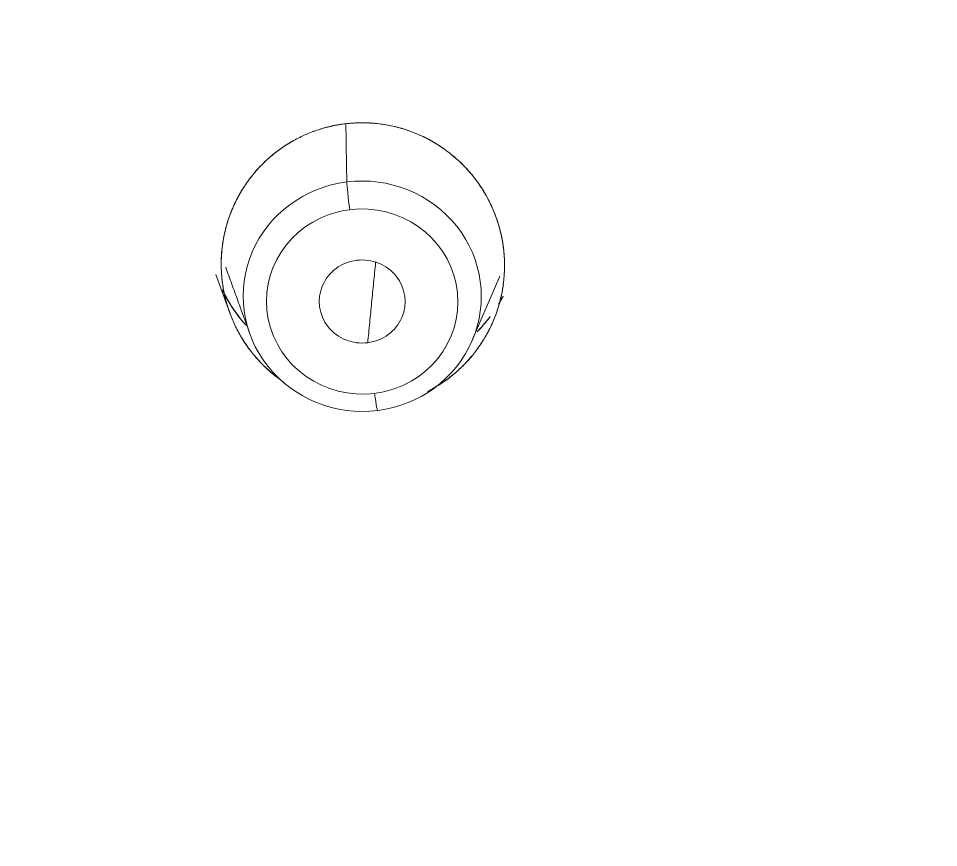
# Model space of a CAD drawing. Extents: x 6453 to 7582, y 0 to 827.
# Drawn here: x 6950.23 to 6962.02, y 525.26 to 535.89 of the extents above; entities that cross this region are included whole.
import ezdxf

# ---------------------------------------------------------------- set-up
doc = ezdxf.new("R2010")
doc.units = 0
doc.header["$LTSCALE"] = 30
doc.header["$MEASUREMENT"] = 0
doc.linetypes.add('HIDDEN2', pattern=[4.7625, 3.175, -1.5875])
doc.layers.add('1', color=7, linetype='CONTINUOUS')
doc.layers.add('2', color=1, linetype='HIDDEN2')

msp = doc.modelspace()

# ---------------------------------------------------------------- linework, layer by layer
at = {"layer": '1', "color": 7, "linetype": 'Continuous', "lineweight": 18}
for p, q in [((6952.762, 532.608), (6952.94, 532.118)), ((6952.762, 532.608), (6952.94, 532.118)), ((6956.048, 531.765), (6956.4, 532.589))]:
    msp.add_line(p, q, dxfattribs=at)
for centre, major_axis, ratio, start_param, end_param in [((6959.952, 496.519), (-59.628, 0), 0.953717, 3.141593, 6.283185), ((6959.952, 496.519), (-59.628, 0), 0.953717, 3.141593, 6.274276), ((6954.638, 532.33), (1.525, -0.042), 0.968013, 1.727878, 4.869471), ((6954.638, 532.33), (-1.525, 0.042), 0.968013, 1.727878, 4.869471), ((6954.637, 532.262), (0.55, -0.015), 0.968013, 1.727878, 4.869471), ((6954.637, 532.262), (-0.55, 0.015), 0.968013, 1.727878, 4.869471)]:
    msp.add_ellipse(centre, major_axis=major_axis, ratio=ratio, start_param=start_param, end_param=end_param, dxfattribs=at)
at = {"layer": '1', "color": 7, "linetype": 'Continuous', "lineweight": 13}
for centre, major_axis, ratio, start_param, end_param in [((6954.479, 533.515), (0.037, -0.298), 0.03925, 3.484393, 4.963006), ((6954.637, 532.262), (1.226, -0.033), 0.968013, 1.727878, 1.850654), ((6954.637, 532.262), (1.226, -0.033), 0.968013, 4.992246, 8.011064), ((6954.637, 532.262), (1.226, -0.033), 0.968013, 1.850654, 4.869471), ((6954.637, 532.262), (1.226, -0.033), 0.968013, 4.869471, 4.992246), ((6954.798, 531.16), (0.037, -0.298), 0.03925, 4.963006, 6.441619)]:
    msp.add_ellipse(centre, major_axis=major_axis, ratio=ratio, start_param=start_param, end_param=end_param, dxfattribs=at)
at = {"layer": '1', "color": 7, "linetype": 'Continuous', "lineweight": 18}
for points, knots in [([(6962.419, 439.668), (6962.999, 439.691), (6964.676, 439.78), (6967.443, 440.04), (6970.703, 440.52), (6973.93, 441.172), (6977.115, 441.992), (6980.248, 442.979), (6983.318, 444.129), (6986.318, 445.439), (6989.237, 446.905), (6992.067, 448.523), (6994.799, 450.287), (6997.425, 452.192), (6999.937, 454.232), (7002.327, 456.402), (7004.588, 458.694), (7006.713, 461.101), (7008.695, 463.617), (7010.529, 466.233), (7012.208, 468.942), (7013.729, 471.735), (7015.085, 474.604), (7016.274, 477.54), (7017.291, 480.534), (7018.133, 483.576), (7018.799, 486.659), (7019.284, 489.772), (7019.59, 492.905), (7019.713, 496.05), (7019.655, 499.196), (7019.414, 502.335), (7018.993, 505.456), (7018.391, 508.55), (7017.612, 511.608), (7016.657, 514.62), (7015.53, 517.578), (7014.233, 520.471), (7012.77, 523.292), (7011.147, 526.031), (7009.368, 528.681), (7007.439, 531.234), (7005.364, 533.681), (7003.152, 536.015), (7000.807, 538.229), (6998.339, 540.316), (6995.753, 542.27), (6993.058, 544.085), (6990.263, 545.755), (6987.375, 547.276), (6984.403, 548.643), (6981.357, 549.85), (6978.245, 550.896), (6975.078, 551.776), (6971.865, 552.489), (6968.616, 553.031), (6965.34, 553.401), (6962.047, 553.598), (6958.749, 553.622), (6955.453, 553.471), (6952.172, 553.148), (6948.914, 552.652), (6945.69, 551.986), (6942.51, 551.151), (6939.382, 550.149), (6936.317, 548.985), (6933.324, 547.661), (6930.413, 546.181), (6927.591, 544.551), (6924.868, 542.774), (6922.252, 540.857), (6919.75, 538.805), (6917.371, 536.624), (6915.122, 534.322), (6913.01, 531.904), (6911.04, 529.379), (6909.22, 526.755), (6907.554, 524.038), (6906.048, 521.238), (6904.706, 518.363), (6903.532, 515.422), (6902.531, 512.423), (6901.704, 509.377), (6901.055, 506.291), (6900.585, 503.176), (6900.295, 500.041), (6900.188, 496.896), (6900.263, 493.75), (6900.519, 490.612), (6900.956, 487.493), (6901.573, 484.402), (6902.368, 481.348), (6903.339, 478.34), (6904.481, 475.388), (6905.793, 472.5), (6907.27, 469.686), (6908.907, 466.954), (6910.699, 464.313), (6912.642, 461.769), (6914.729, 459.332), (6916.953, 457.008), (6919.309, 454.805), (6921.788, 452.73), (6924.384, 450.788), (6927.088, 448.985), (6929.892, 447.328), (6932.788, 445.82), (6935.766, 444.468), (6938.818, 443.274), (6941.935, 442.243), (6945.107, 441.377), (6948.323, 440.68), (6951.575, 440.153), (6954.634, 439.822), (6956.606, 439.702), (6957.484, 439.668)], [0, 0, 0, 0, 0.004702, 0.013606, 0.022511, 0.031416, 0.040321, 0.049226, 0.058131, 0.067035, 0.07594, 0.084844, 0.093748, 0.102652, 0.111556, 0.120459, 0.129362, 0.138265, 0.147168, 0.15607, 0.164972, 0.173874, 0.182775, 0.191676, 0.200577, 0.209478, 0.218378, 0.227279, 0.236179, 0.245079, 0.253978, 0.262878, 0.271778, 0.280678, 0.289578, 0.298478, 0.307379, 0.316279, 0.32518, 0.334081, 0.342982, 0.351884, 0.360785, 0.369687, 0.37859, 0.387493, 0.396396, 0.405299, 0.414202, 0.423106, 0.43201, 0.440914, 0.449818, 0.458723, 0.467628, 0.476532, 0.485437, 0.494342, 0.503247, 0.512152, 0.521057, 0.529962, 0.538867, 0.547772, 0.556677, 0.565582, 0.574486, 0.583391, 0.592295, 0.601199, 0.610103, 0.619007, 0.62791, 0.636813, 0.645716, 0.654619, 0.663521, 0.672423, 0.681325, 0.690226, 0.699127, 0.708028, 0.716929, 0.725829, 0.734729, 0.743629, 0.752529, 0.761429, 0.770329, 0.779229, 0.788129, 0.797029, 0.805929, 0.814829, 0.82373, 0.832631, 0.841532, 0.850433, 0.859334, 0.868236, 0.877138, 0.886041, 0.894944, 0.903847, 0.91275, 0.921653, 0.930557, 0.939461, 0.948365, 0.95727, 0.966174, 0.975079, 0.983983, 0.992888, 1, 1, 1, 1]), ([(6995.778, 451.033), (6996.33, 451.416), (6997.748, 452.443), (6999.935, 454.234), (7002.327, 456.401), (7004.588, 458.694), (7006.713, 461.101), (7008.695, 463.617), (7010.529, 466.233), (7012.208, 468.942), (7013.729, 471.735), (7015.085, 474.604), (7016.274, 477.54), (7017.291, 480.534), (7018.133, 483.576), (7018.799, 486.659), (7019.284, 489.772), (7019.59, 492.905), (7019.713, 496.05), (7019.655, 499.196), (7019.414, 502.335), (7018.993, 505.456), (7018.391, 508.55), (7017.612, 511.608), (7016.657, 514.62), (7015.53, 517.578), (7014.233, 520.471), (7012.77, 523.292), (7011.147, 526.031), (7009.368, 528.681), (7007.439, 531.234), (7005.364, 533.681), (7003.152, 536.015), (7000.807, 538.229), (6998.339, 540.316), (6995.753, 542.27), (6993.058, 544.085), (6990.263, 545.755), (6987.375, 547.276), (6984.403, 548.643), (6981.357, 549.85), (6978.245, 550.896), (6975.078, 551.776), (6971.865, 552.489), (6968.616, 553.031), (6965.34, 553.401), (6962.047, 553.598), (6958.749, 553.622), (6955.453, 553.471), (6952.172, 553.148), (6948.914, 552.652), (6945.69, 551.986), (6942.51, 551.151), (6939.382, 550.149), (6936.317, 548.985), (6933.324, 547.661), (6930.413, 546.181), (6927.591, 544.551), (6924.868, 542.774), (6922.252, 540.857), (6919.75, 538.805), (6917.371, 536.624), (6915.122, 534.322), (6913.01, 531.904), (6911.04, 529.379), (6909.22, 526.755), (6907.554, 524.038), (6906.048, 521.238), (6904.706, 518.363), (6903.532, 515.422), (6902.531, 512.423), (6901.704, 509.377), (6901.055, 506.291), (6900.585, 503.176), (6900.295, 500.041), (6900.188, 496.896), (6900.263, 493.75), (6900.519, 490.612), (6900.956, 487.493), (6901.573, 484.402), (6902.368, 481.348), (6903.339, 478.34), (6904.481, 475.388), (6905.793, 472.5), (6907.27, 469.686), (6908.907, 466.954), (6910.699, 464.313), (6912.642, 461.769), (6914.729, 459.332), (6916.954, 457.009), (6919.307, 454.804), (6921.793, 452.736), (6923.685, 451.284), (6924.774, 450.56), (6924.962, 450.437)], [0, 0, 0, 0, 0.006833, 0.017845, 0.028856, 0.039868, 0.050878, 0.061889, 0.072899, 0.083908, 0.094918, 0.105926, 0.116935, 0.127943, 0.138951, 0.149959, 0.160966, 0.171973, 0.18298, 0.193987, 0.204994, 0.216001, 0.227008, 0.238016, 0.249023, 0.26003, 0.271038, 0.282046, 0.293055, 0.304063, 0.315072, 0.326082, 0.337091, 0.348102, 0.359112, 0.370123, 0.381134, 0.392146, 0.403157, 0.414169, 0.425182, 0.436194, 0.447207, 0.45822, 0.469233, 0.480246, 0.491259, 0.502272, 0.513286, 0.524299, 0.535313, 0.546326, 0.557339, 0.568352, 0.579365, 0.590378, 0.601391, 0.612403, 0.623416, 0.634428, 0.645439, 0.656451, 0.667462, 0.678472, 0.689483, 0.700493, 0.711502, 0.722512, 0.73352, 0.744529, 0.755537, 0.766545, 0.777553, 0.78856, 0.799567, 0.810574, 0.821581, 0.832588, 0.843595, 0.854602, 0.865609, 0.876617, 0.887624, 0.898632, 0.90964, 0.920649, 0.931657, 0.942666, 0.953676, 0.964686, 0.975696, 0.986706, 0.997717, 1, 1, 1, 1]), ([(6953.641, 531.223), (6953.61, 531.243), (6953.531, 531.3), (6953.412, 531.4), (6953.287, 531.528), (6953.175, 531.668), (6953.077, 531.819), (6952.994, 531.978), (6952.927, 532.145), (6952.877, 532.318), (6952.844, 532.496), (6952.829, 532.678), (6952.832, 532.862), (6952.853, 533.045), (6952.892, 533.224), (6952.95, 533.399), (6953.024, 533.565), (6953.114, 533.723), (6953.219, 533.87), (6953.337, 534.005), (6953.467, 534.127), (6953.607, 534.235), (6953.732, 534.313), (6953.836, 534.367), (6953.914, 534.404), (6953.995, 534.437), (6954.063, 534.461), (6954.118, 534.478), (6954.159, 534.49), (6954.201, 534.5), (6954.242, 534.51), (6954.284, 534.519), (6954.326, 534.527), (6954.368, 534.534), (6954.397, 534.538), (6954.411, 534.539)], [0, 0, 0, 0, 0.025113, 0.065662, 0.105947, 0.146364, 0.187308, 0.227816, 0.268477, 0.309394, 0.350458, 0.391952, 0.433798, 0.475674, 0.517499, 0.559039, 0.600664, 0.641696, 0.682809, 0.723389, 0.763873, 0.803853, 0.843855, 0.863556, 0.883217, 0.902877, 0.922578, 0.932282, 0.941969, 0.951643, 0.96131, 0.970975, 0.980641, 0.990315, 1, 1, 1, 1]), ([(6953.641, 531.223), (6953.61, 531.243), (6953.531, 531.3), (6953.412, 531.4), (6953.287, 531.528), (6953.175, 531.668), (6953.077, 531.819), (6952.994, 531.978), (6952.927, 532.145), (6952.877, 532.318), (6952.844, 532.496), (6952.829, 532.678), (6952.832, 532.862), (6952.853, 533.045), (6952.892, 533.224), (6952.95, 533.399), (6953.024, 533.565), (6953.114, 533.723), (6953.219, 533.87), (6953.337, 534.005), (6953.467, 534.127), (6953.607, 534.235), (6953.732, 534.313), (6953.836, 534.367), (6953.914, 534.404), (6953.995, 534.437), (6954.063, 534.461), (6954.118, 534.478), (6954.159, 534.49), (6954.201, 534.5), (6954.242, 534.51), (6954.284, 534.519), (6954.326, 534.527), (6954.368, 534.534), (6954.397, 534.538), (6954.411, 534.539)], [0, 0, 0, 0, 0.025113, 0.065662, 0.105947, 0.146364, 0.187308, 0.227816, 0.268477, 0.309394, 0.350458, 0.391952, 0.433798, 0.475674, 0.517499, 0.559039, 0.600664, 0.641696, 0.682809, 0.723389, 0.763873, 0.803853, 0.843855, 0.863556, 0.883217, 0.902877, 0.922578, 0.932282, 0.941969, 0.951643, 0.96131, 0.970975, 0.980641, 0.990315, 1, 1, 1, 1]), ([(6954.411, 534.539), (6954.404, 534.539), (6954.39, 534.537), (6954.369, 534.534), (6954.348, 534.53), (6954.327, 534.527), (6954.306, 534.523), (6954.285, 534.519), (6954.264, 534.515), (6954.243, 534.51), (6954.222, 534.506), (6954.202, 534.501), (6954.181, 534.495), (6954.16, 534.49), (6954.139, 534.484), (6954.119, 534.478), (6954.098, 534.472), (6954.057, 534.458), (6953.995, 534.437), (6953.914, 534.404), (6953.836, 534.367), (6953.734, 534.314), (6953.612, 534.238), (6953.473, 534.132), (6953.34, 534.009), (6953.225, 533.878), (6953.125, 533.739), (6953.035, 533.588), (6952.955, 533.415), (6952.899, 533.248), (6952.865, 533.101), (6952.845, 532.98), (6952.834, 532.874), (6952.83, 532.774), (6952.831, 532.671), (6952.837, 532.576), (6952.846, 532.502), (6952.853, 532.457), (6952.862, 532.402), (6952.883, 532.297), (6952.93, 532.136), (6953, 531.966), (6953.087, 531.803), (6953.183, 531.657), (6953.3, 531.513), (6953.423, 531.39), (6953.537, 531.296), (6953.61, 531.243), (6953.641, 531.222)], [0, 0, 0, 0, 0.004777, 0.009561, 0.014353, 0.019152, 0.023959, 0.028774, 0.033596, 0.038426, 0.043264, 0.04811, 0.052963, 0.057823, 0.062692, 0.067568, 0.072452, 0.077343, 0.097046, 0.116743, 0.136434, 0.156119, 0.194401, 0.233955, 0.275211, 0.317138, 0.352651, 0.391666, 0.436519, 0.482415, 0.511593, 0.539495, 0.566126, 0.584524, 0.607428, 0.63637, 0.649481, 0.658358, 0.667609, 0.687279, 0.731454, 0.78141, 0.812601, 0.856661, 0.899951, 0.938631, 0.97476, 1, 1, 1, 1]), ([(6954.411, 534.539), (6954.404, 534.539), (6954.39, 534.537), (6954.369, 534.534), (6954.348, 534.53), (6954.327, 534.527), (6954.306, 534.523), (6954.285, 534.519), (6954.264, 534.515), (6954.243, 534.51), (6954.222, 534.506), (6954.202, 534.501), (6954.181, 534.495), (6954.16, 534.49), (6954.139, 534.484), (6954.119, 534.478), (6954.098, 534.472), (6954.057, 534.458), (6953.995, 534.437), (6953.914, 534.404), (6953.836, 534.367), (6953.734, 534.314), (6953.612, 534.238), (6953.473, 534.132), (6953.34, 534.009), (6953.225, 533.878), (6953.125, 533.739), (6953.035, 533.588), (6952.955, 533.415), (6952.899, 533.248), (6952.865, 533.101), (6952.845, 532.98), (6952.834, 532.874), (6952.83, 532.774), (6952.831, 532.671), (6952.837, 532.576), (6952.846, 532.502), (6952.853, 532.457), (6952.862, 532.402), (6952.883, 532.297), (6952.93, 532.136), (6953, 531.966), (6953.087, 531.803), (6953.183, 531.657), (6953.3, 531.513), (6953.423, 531.39), (6953.537, 531.296), (6953.61, 531.243), (6953.641, 531.222)], [0, 0, 0, 0, 0.004777, 0.009561, 0.014353, 0.019152, 0.023959, 0.028774, 0.033596, 0.038426, 0.043264, 0.04811, 0.052963, 0.057823, 0.062692, 0.067568, 0.072452, 0.077343, 0.097046, 0.116743, 0.136434, 0.156119, 0.194401, 0.233955, 0.275211, 0.317138, 0.352651, 0.391666, 0.436519, 0.482415, 0.511593, 0.539495, 0.566126, 0.584524, 0.607428, 0.63637, 0.649481, 0.658358, 0.667609, 0.687279, 0.731454, 0.78141, 0.812601, 0.856661, 0.899951, 0.938631, 0.97476, 1, 1, 1, 1]), ([(6955.476, 531.11), (6955.496, 531.121), (6955.566, 531.158), (6955.682, 531.23), (6955.818, 531.334), (6955.948, 531.453), (6956.061, 531.581), (6956.159, 531.715), (6956.245, 531.858), (6956.323, 532.018), (6956.381, 532.18), (6956.426, 532.353), (6956.456, 532.539), (6956.463, 532.698), (6956.459, 532.818), (6956.455, 532.883), (6956.448, 532.946), (6956.439, 533.009), (6956.426, 533.086), (6956.406, 533.172), (6956.38, 533.264), (6956.346, 533.364), (6956.3, 533.476), (6956.244, 533.591), (6956.178, 533.703), (6956.105, 533.809), (6956.015, 533.923), (6955.906, 534.04), (6955.769, 534.16), (6955.617, 534.269), (6955.452, 534.363), (6955.285, 534.436), (6955.135, 534.485), (6955.002, 534.517), (6954.886, 534.537), (6954.768, 534.55), (6954.676, 534.554), (6954.61, 534.553), (6954.57, 534.552), (6954.53, 534.551), (6954.49, 534.548), (6954.45, 534.544), (6954.424, 534.541), (6954.411, 534.539)], [0, 0, 0, 0, 0.013776, 0.046515, 0.080151, 0.115074, 0.15042, 0.180795, 0.213202, 0.249155, 0.28583, 0.315216, 0.354992, 0.397377, 0.408789, 0.426228, 0.436135, 0.445761, 0.464321, 0.481887, 0.498374, 0.52042, 0.544346, 0.570155, 0.595504, 0.620884, 0.646295, 0.681218, 0.714956, 0.753324, 0.790803, 0.826338, 0.860356, 0.88358, 0.906743, 0.929847, 0.952891, 0.960823, 0.968722, 0.97659, 0.984425, 0.992228, 1, 1, 1, 1]), ([(6955.476, 531.11), (6955.496, 531.121), (6955.566, 531.158), (6955.682, 531.23), (6955.818, 531.334), (6955.948, 531.453), (6956.061, 531.581), (6956.159, 531.715), (6956.245, 531.858), (6956.323, 532.018), (6956.381, 532.18), (6956.426, 532.353), (6956.456, 532.539), (6956.463, 532.698), (6956.459, 532.818), (6956.455, 532.883), (6956.448, 532.946), (6956.439, 533.009), (6956.426, 533.086), (6956.406, 533.172), (6956.38, 533.264), (6956.346, 533.364), (6956.3, 533.476), (6956.244, 533.591), (6956.178, 533.703), (6956.105, 533.809), (6956.015, 533.923), (6955.906, 534.04), (6955.769, 534.16), (6955.617, 534.269), (6955.452, 534.363), (6955.285, 534.436), (6955.135, 534.485), (6955.002, 534.517), (6954.886, 534.537), (6954.768, 534.55), (6954.676, 534.554), (6954.61, 534.553), (6954.57, 534.552), (6954.53, 534.551), (6954.49, 534.548), (6954.45, 534.544), (6954.424, 534.541), (6954.411, 534.539)], [0, 0, 0, 0, 0.013776, 0.046515, 0.080151, 0.115074, 0.15042, 0.180795, 0.213202, 0.249155, 0.28583, 0.315216, 0.354992, 0.397377, 0.408789, 0.426228, 0.436135, 0.445761, 0.464321, 0.481887, 0.498374, 0.52042, 0.544346, 0.570155, 0.595504, 0.620884, 0.646295, 0.681218, 0.714956, 0.753324, 0.790803, 0.826338, 0.860356, 0.88358, 0.906743, 0.929847, 0.952891, 0.960823, 0.968722, 0.97659, 0.984425, 0.992228, 1, 1, 1, 1]), ([(6954.411, 534.539), (6954.418, 534.54), (6954.433, 534.542), (6954.454, 534.544), (6954.476, 534.546), (6954.498, 534.548), (6954.52, 534.55), (6954.542, 534.551), (6954.564, 534.552), (6954.586, 534.553), (6954.608, 534.553), (6954.63, 534.553), (6954.652, 534.553), (6954.674, 534.553), (6954.696, 534.552), (6954.719, 534.552), (6954.741, 534.55), (6954.785, 534.547), (6954.853, 534.541), (6954.942, 534.528), (6955.03, 534.511), (6955.148, 534.482), (6955.294, 534.434), (6955.463, 534.358), (6955.623, 534.265), (6955.825, 534.119), (6956.047, 533.903), (6956.219, 533.647), (6956.323, 533.427), (6956.385, 533.255), (6956.429, 533.077), (6956.456, 532.897), (6956.464, 532.716), (6956.454, 532.537), (6956.428, 532.361), (6956.386, 532.193), (6956.328, 532.03), (6956.255, 531.875), (6956.167, 531.727), (6956.065, 531.587), (6955.95, 531.456), (6955.824, 531.338), (6955.686, 531.232), (6955.568, 531.159), (6955.496, 531.12), (6955.475, 531.11)], [0, 0, 0, 0, 0.004313, 0.008626, 0.012937, 0.017248, 0.021559, 0.025871, 0.030185, 0.034501, 0.03882, 0.043141, 0.047467, 0.051797, 0.056132, 0.060472, 0.064818, 0.069171, 0.086827, 0.104437, 0.122041, 0.139678, 0.175981, 0.212075, 0.248328, 0.285104, 0.35813, 0.429738, 0.465538, 0.501516, 0.537859, 0.573644, 0.609146, 0.644886, 0.679683, 0.714062, 0.7478, 0.781494, 0.81543, 0.849507, 0.884006, 0.918051, 0.951991, 0.986181, 1, 1, 1, 1]), ([(6954.411, 534.539), (6954.418, 534.54), (6954.433, 534.542), (6954.454, 534.544), (6954.476, 534.546), (6954.498, 534.548), (6954.52, 534.55), (6954.542, 534.551), (6954.564, 534.552), (6954.586, 534.553), (6954.608, 534.553), (6954.63, 534.553), (6954.652, 534.553), (6954.674, 534.553), (6954.696, 534.552), (6954.719, 534.552), (6954.741, 534.55), (6954.785, 534.547), (6954.853, 534.541), (6954.942, 534.528), (6955.03, 534.511), (6955.148, 534.482), (6955.294, 534.434), (6955.463, 534.358), (6955.623, 534.265), (6955.825, 534.119), (6956.047, 533.903), (6956.219, 533.647), (6956.323, 533.427), (6956.385, 533.255), (6956.429, 533.077), (6956.456, 532.897), (6956.464, 532.716), (6956.454, 532.537), (6956.428, 532.361), (6956.386, 532.193), (6956.328, 532.03), (6956.255, 531.875), (6956.167, 531.727), (6956.065, 531.587), (6955.95, 531.456), (6955.824, 531.338), (6955.686, 531.232), (6955.568, 531.159), (6955.496, 531.12), (6955.475, 531.11)], [0, 0, 0, 0, 0.004313, 0.008626, 0.012937, 0.017248, 0.021559, 0.025871, 0.030185, 0.034501, 0.03882, 0.043141, 0.047467, 0.051797, 0.056132, 0.060472, 0.064818, 0.069171, 0.086827, 0.104437, 0.122041, 0.139678, 0.175981, 0.212075, 0.248328, 0.285104, 0.35813, 0.429738, 0.465538, 0.501516, 0.537859, 0.573644, 0.609146, 0.644886, 0.679683, 0.714062, 0.7478, 0.781494, 0.81543, 0.849507, 0.884006, 0.918051, 0.951991, 0.986181, 1, 1, 1, 1]), ([(6952.845, 532.412), (6952.847, 532.407), (6952.878, 532.345), (6952.943, 532.228), (6953.032, 532.098), (6953.089, 532.026), (6953.108, 532.003)], [0, 0, 0, 0, 0.031545, 0.430653, 0.822122, 1, 1, 1, 1]), ([(6953.063, 532.06), (6953.021, 532.114), (6952.958, 532.206), (6952.902, 532.303), (6952.882, 532.341)], [0, 0, 0, 0, 0.612368, 1, 1, 1, 1]), ([(6953.147, 531.958), (6953.137, 531.969), (6953.08, 532.036), (6952.989, 532.157), (6952.917, 532.275), (6952.887, 532.331), (6952.886, 532.333)], [0, 0, 0, 0, 0.099857, 0.574836, 0.991147, 1, 1, 1, 1]), ([(6952.886, 532.333), (6952.916, 532.276), (6952.985, 532.161), (6953.067, 532.053), (6953.111, 531.999), (6953.112, 531.998)], [0, 0, 0, 0, 0.481633, 0.993063, 1, 1, 1, 1]), ([(6956.443, 532.329), (6956.432, 532.308), (6956.413, 532.273), (6956.393, 532.239), (6956.384, 532.225)], [0, 0, 0, 0, 0.590506, 1, 1, 1, 1]), ([(6956.276, 532.067), (6956.266, 532.053), (6956.219, 531.993), (6956.163, 531.928), (6956.116, 531.879), (6956.11, 531.873)], [0, 0, 0, 0, 0.204579, 0.894888, 1, 1, 1, 1]), ([(6956.111, 531.874), (6956.133, 531.897), (6956.191, 531.959), (6956.245, 532.025), (6956.277, 532.068)], [0, 0, 0, 0, 0.372454, 1, 1, 1, 1]), ([(6956.133, 531.897), (6956.174, 531.941), (6956.213, 531.986), (6956.25, 532.033), (6956.25, 532.033)], [0, 0, 0, 0, 0.999932, 1, 1, 1, 1]), ([(6956.219, 531.995), (6956.215, 531.989), (6956.186, 531.955), (6956.157, 531.922), (6956.131, 531.895)], [0, 0, 0, 0, 0.163653, 1, 1, 1, 1])]:
    msp.add_open_spline(points, degree=3, knots=knots, dxfattribs=at)
for points, weights, knots in [([(7019.58, 496.519), (7019.58, 553.388), (6959.952, 553.388), (6900.323, 553.388), (6900.323, 496.519)], [1, 0.707106781187, 1, 0.707106781187, 1], [0, 0, 0, 0.5, 0.5, 1, 1, 1]), ([(7019.58, 496.519), (7019.58, 553.388), (6959.952, 553.388), (6900.852, 553.388), (6900.326, 497.026)], [1, 0.707106781187, 1, 0.708948655878, 0.996339416072], [0, 0, 0, 0.501577, 0.501577, 1, 1, 1])]:
    msp.add_rational_spline(points, weights, degree=2, knots=knots, dxfattribs=at)
at = {"layer": '1', "color": 7, "linetype": 'Continuous', "lineweight": 13}
for points in [[(6954.44, 533.794), (6954.428, 534.538)], [(6954.708, 531.734), (6954.809, 532.762)]]:
    msp.add_open_spline(points, degree=1, dxfattribs=at)
at = {"layer": '1', "color": 7, "linetype": 'Continuous', "lineweight": 18}
for points, degree in [([(6952.888, 532.701), (6953.2, 531.842)], 1), ([(6956.384, 532.226), (6956.405, 532.259), (6956.424, 532.292), (6956.442, 532.326)], 3)]:
    msp.add_open_spline(points, degree=degree, dxfattribs=at)
at = {"layer": '2', "color": 7, "linetype": 'Continuous', "lineweight": 18}
for start_param, end_param in [(4.712389, 6.214512), (4.712389, 6.214512), (2.930106, 4.712389)]:
    msp.add_ellipse((6959.952, 496.914), major_axis=(-59.996, 0), ratio=0.953717, start_param=start_param, end_param=end_param, dxfattribs=at)
for points, knots in [([(6959.952, 554.617), (6958.817, 554.617), (6957.225, 554.574), (6954.873, 554.419), (6952.866, 554.228), (6950.479, 553.909), (6947.981, 553.475), (6945.381, 552.909), (6942.72, 552.206), (6940.027, 551.363), (6937.323, 550.377), (6934.628, 549.247), (6931.958, 547.974), (6929.329, 546.557), (6926.752, 545), (6924.241, 543.305), (6921.806, 541.476), (6919.458, 539.515), (6917.207, 537.429), (6915.062, 535.221), (6913.03, 532.897), (6911.115, 530.458), (6909.326, 527.907), (6907.673, 525.253), (6906.164, 522.51), (6904.808, 519.685), (6903.609, 516.787), (6902.572, 513.825), (6901.702, 510.808), (6900.999, 507.744), (6900.635, 505.566), (6900.47, 504.417), (6900.454, 504.306)], [0, 0, 0, 0, 0.03946, 0.05546, 0.082036, 0.109665, 0.13934, 0.170353, 0.202419, 0.23531, 0.268863, 0.302957, 0.337499, 0.372418, 0.407657, 0.44317, 0.47892, 0.514876, 0.551012, 0.587307, 0.623741, 0.660339, 0.697303, 0.734401, 0.77158, 0.808831, 0.846149, 0.883526, 0.920958, 0.958442, 0.995976, 1, 1, 1, 1]), ([(6959.952, 554.617), (6958.817, 554.617), (6957.225, 554.574), (6954.873, 554.419), (6952.866, 554.228), (6950.479, 553.909), (6947.981, 553.475), (6945.381, 552.909), (6942.72, 552.206), (6940.027, 551.363), (6937.323, 550.377), (6934.628, 549.247), (6931.958, 547.974), (6929.329, 546.557), (6926.752, 545), (6924.241, 543.305), (6921.806, 541.476), (6919.458, 539.515), (6917.207, 537.429), (6915.062, 535.221), (6913.03, 532.897), (6911.115, 530.458), (6909.326, 527.907), (6907.673, 525.253), (6906.164, 522.51), (6904.808, 519.685), (6903.609, 516.787), (6902.572, 513.825), (6901.702, 510.808), (6900.999, 507.744), (6900.635, 505.566), (6900.47, 504.417), (6900.454, 504.306)], [0, 0, 0, 0, 0.03946, 0.05546, 0.082036, 0.109665, 0.13934, 0.170353, 0.202419, 0.23531, 0.268863, 0.302957, 0.337499, 0.372418, 0.407657, 0.44317, 0.47892, 0.514876, 0.551012, 0.587307, 0.623741, 0.660339, 0.697303, 0.734401, 0.77158, 0.808831, 0.846149, 0.883526, 0.920958, 0.958442, 0.995976, 1, 1, 1, 1]), ([(7019.789, 500.995), (7019.718, 501.986), (7019.513, 504.043), (7019.018, 507.152), (7018.329, 510.314), (7017.454, 513.44), (7016.398, 516.52), (7015.16, 519.545), (7013.745, 522.505), (7012.154, 525.39), (7010.391, 528.193), (7008.457, 530.906), (7006.349, 533.529), (7004.151, 535.962), (7001.889, 538.202), (6999.595, 540.249), (6997.195, 542.177), (6994.696, 543.98), (6992.106, 545.655), (6989.431, 547.196), (6986.682, 548.598), (6983.867, 549.859), (6980.999, 550.975), (6978.091, 551.941), (6975.163, 552.756), (6972.251, 553.415), (6969.403, 553.918), (6966.881, 554.246), (6964.652, 554.45), (6962.432, 554.583), (6960.861, 554.617), (6959.952, 554.617)], [0, 0, 0, 0, 0.034187, 0.071218, 0.108335, 0.145544, 0.182846, 0.220249, 0.257758, 0.295383, 0.333134, 0.371027, 0.409194, 0.447875, 0.482652, 0.517432, 0.552208, 0.586973, 0.621721, 0.656439, 0.691114, 0.725722, 0.760226, 0.794566, 0.82863, 0.862183, 0.894634, 0.925537, 0.947362, 0.969579, 1, 1, 1, 1]), ([(7018.494, 509.491), (7018.431, 509.763), (7018.113, 511.085), (7017.454, 513.44), (7016.398, 516.52), (7015.16, 519.545), (7013.745, 522.505), (7012.154, 525.39), (7010.391, 528.193), (7008.457, 530.906), (7006.349, 533.529), (7004.151, 535.962), (7001.889, 538.202), (6999.595, 540.249), (6997.195, 542.177), (6994.696, 543.98), (6992.106, 545.655), (6989.431, 547.196), (6986.682, 548.598), (6983.867, 549.859), (6980.999, 550.975), (6978.091, 551.941), (6975.163, 552.756), (6972.251, 553.415), (6969.403, 553.918), (6966.881, 554.246), (6964.652, 554.45), (6962.432, 554.583), (6960.861, 554.617), (6959.952, 554.617)], [0, 0, 0, 0, 0.010647, 0.051932, 0.093322, 0.134822, 0.17644, 0.218187, 0.260075, 0.302119, 0.344467, 0.387386, 0.425973, 0.464563, 0.503149, 0.541723, 0.580278, 0.6188, 0.657273, 0.695672, 0.733957, 0.77206, 0.809856, 0.847084, 0.883091, 0.917379, 0.941595, 0.966247, 1, 1, 1, 1])]:
    msp.add_open_spline(points, degree=3, knots=knots, dxfattribs=at)
for points, weights, knots in [([(7019.501, 500.826), (7016.991, 534.77), (6984.455, 548.738), (6983.009, 549.359), (6981.53, 549.906), (6927.32, 569.95), (6904.88, 518.796), (6901.202, 510.411), (6900.444, 501.351)], [0.925008169637, 0.825553196241, 1, 0.999647191397, 1, 0.716378052159, 1, 0.939059780537, 0.904307311186], [0, 0, 0, 0.343999, 0.343999, 0.358407, 0.358407, 0.886526, 0.886526, 1, 1, 1]), ([(6981.53, 549.906), (6927.32, 569.95), (6904.88, 518.796), (6901.688, 511.52), (6900.691, 503.69)], [1, 0.716378052159, 1, 0.946687935418, 0.913417875706], [0, 0, 0, 0.841773, 0.841773, 1, 1, 1])]:
    msp.add_rational_spline(points, weights, degree=2, knots=knots, dxfattribs=at)

doc.saveas('drawing.dxf')
